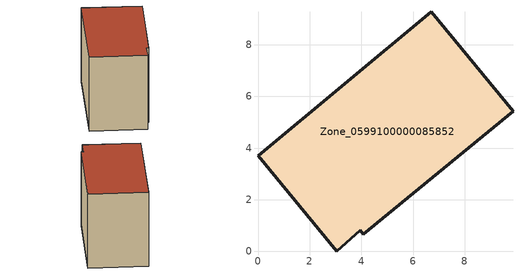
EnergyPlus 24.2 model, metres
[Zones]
Zone_0599100000085852
 floor ground (C_G): 3.96,0.82 3.04,0 0,3.7 6.71,9.28 9.87,5.43 4.08,0.67 z0
 wall outside (C_F): 6.71,9.28 0,3.7 3.04,0 3.96,0.82 4.08,0.67 9.87,5.43 6.71,9.28 z0:6.8
 roof outside (C_R): 4.08,0.67 9.87,5.43 6.71,9.28 0,3.7 3.04,0 3.96,0.82 z6.8
[BUILDING]
Pand.0599100000085852: North Axis=0; Terrain=City; Loads Convergence Tolerance Value=0.04; Temperature Convergence Tolerance Value=0.4; Solar Distribution=FullExterior; Maximum Number of Warmup Days=25; Minimum Number of Warmup Days=1
[Site:Location]
Rotterdam.The.Hague.AP_ZH_NLD Design_Conditions: Latitude=51.96; Longitude=4.45; Time Zone=1; Elevation=-4.5
[SITE:GROUNDTEMPERATURE:BUILDINGSURFACE]
18, 18, 18, 18, 18, 18, 18, 18, 18, 18, 18, 18
[MATERIAL] Thermal Absorptance=0.9; Solar Absorptance=0.7; Visible Absorptance=0.7
Name | Roughness | Thickness | Conductivity | Density | Specific Heat
G.TC.1946 | MediumSmooth | 0.15 | 1 | 540 | 1210
F.TC.1946 | Rough | 0.3 | 0.857143 | 1920 | 840
R.TC.1946 | MediumRough | 0.2 | 0.909091 | 1500 | 1000
[CONSTRUCTION]
C_G: G.TC.1946
C_F: F.TC.1946
C_R: R.TC.1946
[ZONE]
Zone_0599100000085852: Type=1; Multiplier=1; Ceiling Height=Autocalculate; Volume=Autocalculate; Floor Area=autocalculate; Part of Total Floor Area=Yes
[ZONEINFILTRATION:DESIGNFLOWRATE]
Infil_Zone_0599100000085852: Zone or ZoneList or Space or SpaceList=Zone_0599100000085852; Schedule=AlwaysOn; Design Flow Rate Calculation Method=Flow/Area; Flow Rate per Floor Area=0.003; Constant Term Coefficient=1; Temperature Term Coefficient=0; Velocity Term Coefficient=0; Velocity Squared Term Coefficient=0
[HVACTEMPLATE:ZONE:IDEALLOADSAIRSYSTEM]
Zone_0599100000085852: Maximum Heating Supply Air Temperature=50; Minimum Cooling Supply Air Temperature=13; Maximum Heating Supply Air Humidity Ratio=0.0156; Minimum Cooling Supply Air Humidity Ratio=0.0077; Heating Limit=NoLimit; Cooling Limit=NoLimit; Dehumidification Control Type=ConstantSensibleHeatRatio; Cooling Sensible Heat Ratio=0.7; Dehumidification Setpoint=60; Humidification Control Type=None; Humidification Setpoint=30; Outdoor Air Method=None; Outdoor Air Flow Rate per Person=0.00944; Outdoor Air Flow Rate per Zone Floor Area=0; Outdoor Air Flow Rate per Zone=0; Demand Controlled Ventilation Type=None; Outdoor Air Economizer Type=NoEconomizer; Heat Recovery Type=None; Sensible Heat Recovery Effectiveness=0.7; Latent Heat Recovery Effectiveness=0.65
[ZONECONTROL:THERMOSTAT]
ThermostatControl_Zone_0599100000085852: Zone or ZoneList=Zone_0599100000085852; Control Type Schedule=DualSetpointControlType; Control 1=Thermostat_Zone_0599100000085852; Temperature Difference Between Cutout And Setpoint=0
[THERMOSTATSETPOINT:DUALSETPOINT]
Thermostat_Zone_0599100000085852: Heating Setpoint Temperature Schedule=HeatingSetpoint_Zone_0599100000085852; Cooling Setpoint Temperature Schedule=CoolingSetpoint_Zone_0599100000085852
[SCHEDULE:COMPACT]
HeatingSetpoint_Zone_0599100000085852: Through: 12/31, For: AllDays, Until: 24:00, 21
CoolingSetpoint_Zone_0599100000085852: Through: 12/31, For: AllDays, Until: 24:00, 24
DualSetpointControlType: Through: 12/31, For: AllDays, Until: 24:00, 4
AlwaysOn: Through: 12/31, For: AllDays, Until: 24:00, 1
